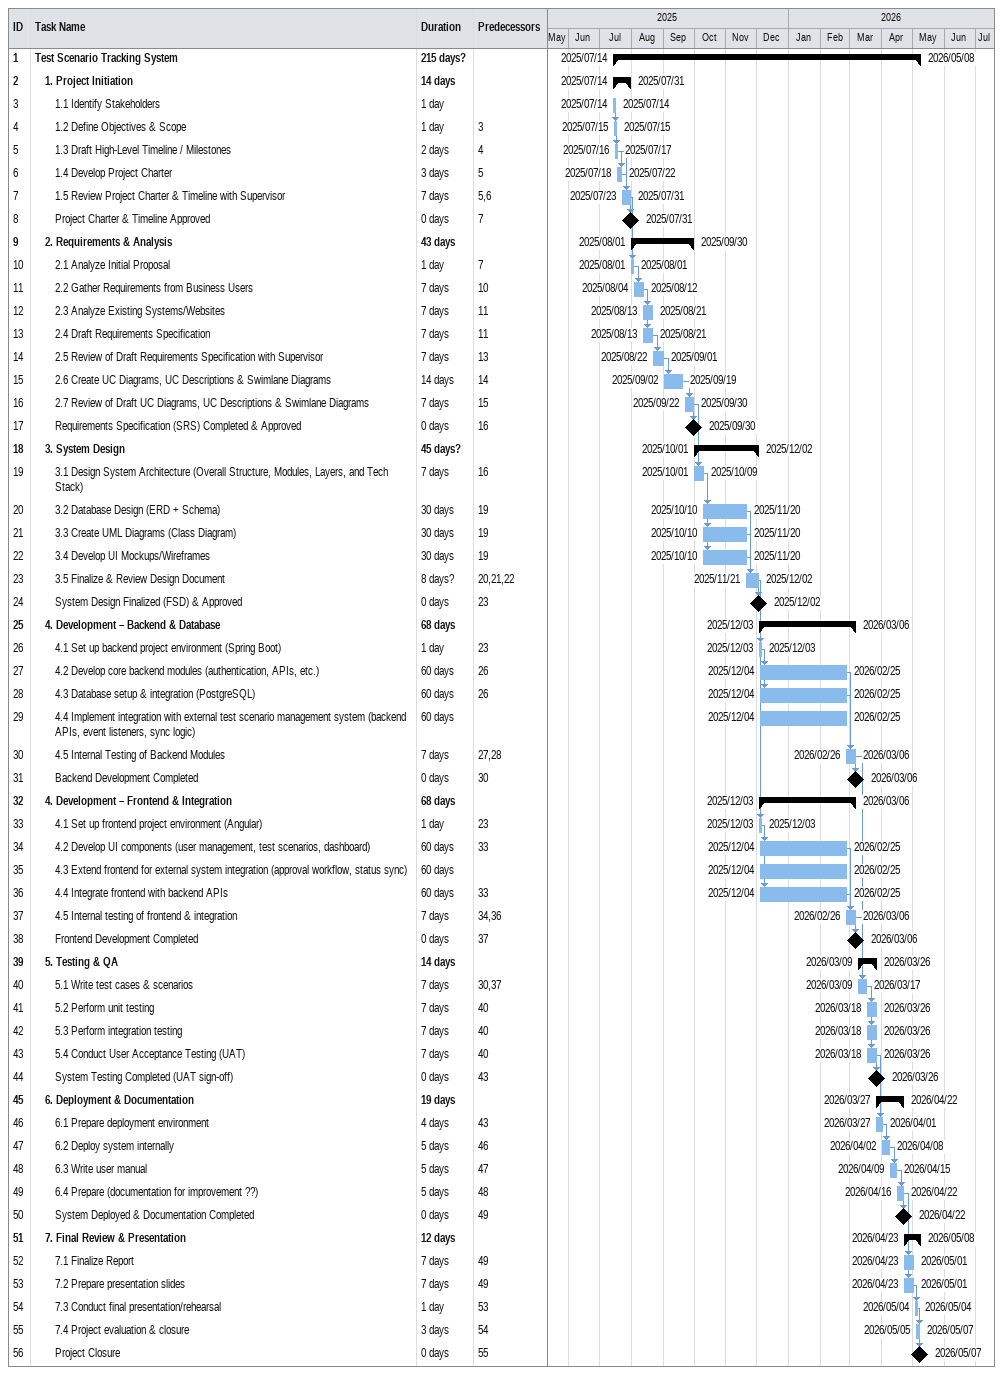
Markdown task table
| ID | Level | Task | Duration | Start | Finish | Predecessors |
|---|---|---|---|---|---|---|
| 1 | 1 | **Test Scenario Tracking System** | 215d? | 2025-07-14 | 2026-05-08 |  |
| 2 | 2 | **1. Project Initiation** | 14d | 2025-07-14 | 2025-07-31 |  |
| 3 | 3 | 1.1 Identify Stakeholders | 1d | 2025-07-14 | 2025-07-14 |  |
| 4 | 3 | 1.2 Define Objectives & Scope | 1d | 2025-07-15 | 2025-07-15 | 3 |
| 5 | 3 | 1.3 Draft High-Level Timeline / Milestones | 2d | 2025-07-16 | 2025-07-17 | 4 |
| 6 | 3 | 1.4 Develop Project Charter | 3d | 2025-07-18 | 2025-07-22 | 5 |
| 7 | 3 | 1.5 Review Project Charter & Timeline with Supervisor | 7d | 2025-07-23 | 2025-07-31 | 5, 6 |
| 8 | 3 | Project Charter & Timeline Approved | 0d | 2025-07-31 | 2025-07-31 | 7 |
| 9 | 2 | **2. Requirements & Analysis** | 43d | 2025-08-01 | 2025-09-30 |  |
| 10 | 3 | 2.1 Analyze Initial Proposal | 1d | 2025-08-01 | 2025-08-01 | 7 |
| 11 | 3 | 2.2 Gather Requirements from Business Users | 7d | 2025-08-04 | 2025-08-12 | 10 |
| 12 | 3 | 2.3 Analyze Existing Systems/Websites | 7d | 2025-08-13 | 2025-08-21 | 11 |
| 13 | 3 | 2.4 Draft Requirements Specification | 7d | 2025-08-13 | 2025-08-21 | 11 |
| 14 | 3 | 2.5 Review of Draft Requirements Specification with Supervisor | 7d | 2025-08-22 | 2025-09-01 | 13 |
| 15 | 3 | 2.6 Create UC Diagrams, UC Descriptions & Swimlane Diagrams | 14d | 2025-09-02 | 2025-09-19 | 14 |
| 16 | 3 | 2.7 Review of Draft UC Diagrams, UC Descriptions & Swimlane Diagrams | 7d | 2025-09-22 | 2025-09-30 | 15 |
| 17 | 3 | Requirements Specification (SRS) Completed & Approved | 0d | 2025-09-30 | 2025-09-30 | 16 |
| 18 | 2 | **3. System Design** | 45d? | 2025-10-01 | 2025-12-02 |  |
| 19 | 3 | 3.1 Design System Architecture (Overall Structure, Modules, Layers, and Tech Stack) | 7d | 2025-10-01 | 2025-10-09 | 16 |
| 20 | 3 | 3.2 Database Design (ERD + Schema) | 30d | 2025-10-10 | 2025-11-20 | 19 |
| 21 | 3 | 3.3 Create UML Diagrams (Class Diagram) | 30d | 2025-10-10 | 2025-11-20 | 19 |
| 22 | 3 | 3.4 Develop UI Mockups/Wireframes | 30d | 2025-10-10 | 2025-11-20 | 19 |
| 23 | 3 | 3.5 Finalize & Review Design Document | 8d? | 2025-11-21 | 2025-12-02 | 20, 21, 22 |
| 24 | 3 | System Design Finalized (FSD) & Approved | 0d | 2025-12-02 | 2025-12-02 | 23 |
| 25 | 2 | **4. Development – Backend & Database** | 68d | 2025-12-03 | 2026-03-06 |  |
| 26 | 3 | 4.1 Set up backend project environment (Spring Boot) | 1d | 2025-12-03 | 2025-12-03 | 23 |
| 27 | 3 | 4.2 Develop core backend modules (authentication, APIs, etc.) | 60d | 2025-12-04 | 2026-02-25 | 26 |
| 28 | 3 | 4.3 Database setup & integration (PostgreSQL) | 60d | 2025-12-04 | 2026-02-25 | 26 |
| 29 | 3 | 4.4 Implement integration with external test scenario management system (backend APIs, event listeners, sync logic) | 60d | 2025-12-04 | 2026-02-25 |  |
| 30 | 3 | 4.5 Internal Testing of Backend Modules | 7d | 2026-02-26 | 2026-03-06 | 27, 28 |
| 31 | 3 | Backend Development Completed | 0d | 2026-03-06 | 2026-03-06 | 30 |
| 32 | 2 | **4. Development – Frontend & Integration** | 68d | 2025-12-03 | 2026-03-06 |  |
| 33 | 3 | 4.1 Set up frontend project environment (Angular) | 1d | 2025-12-03 | 2025-12-03 | 23 |
| 34 | 3 | 4.2 Develop UI components (user management, test scenarios, dashboard) | 60d | 2025-12-04 | 2026-02-25 | 33 |
| 35 | 3 | 4.3 Extend frontend for external system integration (approval workflow, status sync) | 60d | 2025-12-04 | 2026-02-25 |  |
| 36 | 3 | 4.4 Integrate frontend with backend APIs | 60d | 2025-12-04 | 2026-02-25 | 33 |
| 37 | 3 | 4.5 Internal testing of frontend & integration | 7d | 2026-02-26 | 2026-03-06 | 34, 36 |
| 38 | 3 | Frontend Development Completed | 0d | 2026-03-06 | 2026-03-06 | 37 |
| 39 | 2 | **5. Testing & QA** | 14d | 2026-03-09 | 2026-03-26 |  |
| 40 | 3 | 5.1 Write test cases & scenarios | 7d | 2026-03-09 | 2026-03-17 | 30, 37 |
| 41 | 3 | 5.2 Perform unit testing | 7d | 2026-03-18 | 2026-03-26 | 40 |
| 42 | 3 | 5.3 Perform integration testing | 7d | 2026-03-18 | 2026-03-26 | 40 |
| 43 | 3 | 5.4 Conduct User Acceptance Testing (UAT) | 7d | 2026-03-18 | 2026-03-26 | 40 |
| 44 | 3 | System Testing Completed (UAT sign-off) | 0d | 2026-03-26 | 2026-03-26 | 43 |
| 45 | 2 | **6. Deployment & Documentation** | 19d | 2026-03-27 | 2026-04-22 |  |
| 46 | 3 | 6.1 Prepare deployment environment | 4d | 2026-03-27 | 2026-04-01 | 43 |
| 47 | 3 | 6.2 Deploy system internally | 5d | 2026-04-02 | 2026-04-08 | 46 |
| 48 | 3 | 6.3 Write user manual | 5d | 2026-04-09 | 2026-04-15 | 47 |
| 49 | 3 | 6.4 Prepare (documentation for improvement ??) | 5d | 2026-04-16 | 2026-04-22 | 48 |
| 50 | 3 | System Deployed & Documentation Completed | 0d | 2026-04-22 | 2026-04-22 | 49 |
| 51 | 2 | **7. Final Review & Presentation** | 12d | 2026-04-23 | 2026-05-08 |  |
| 52 | 3 | 7.1 Finalize Report | 7d | 2026-04-23 | 2026-05-01 | 49 |
| 53 | 3 | 7.2 Prepare presentation slides | 7d | 2026-04-23 | 2026-05-01 | 49 |
| 54 | 3 | 7.3 Conduct final presentation/rehearsal | 1d | 2026-05-04 | 2026-05-04 | 53 |
| 55 | 3 | 7.4 Project evaluation & closure | 3d | 2026-05-05 | 2026-05-07 | 54 |
| 56 | 3 | Project Closure | 0d | 2026-05-07 | 2026-05-07 | 55 |
